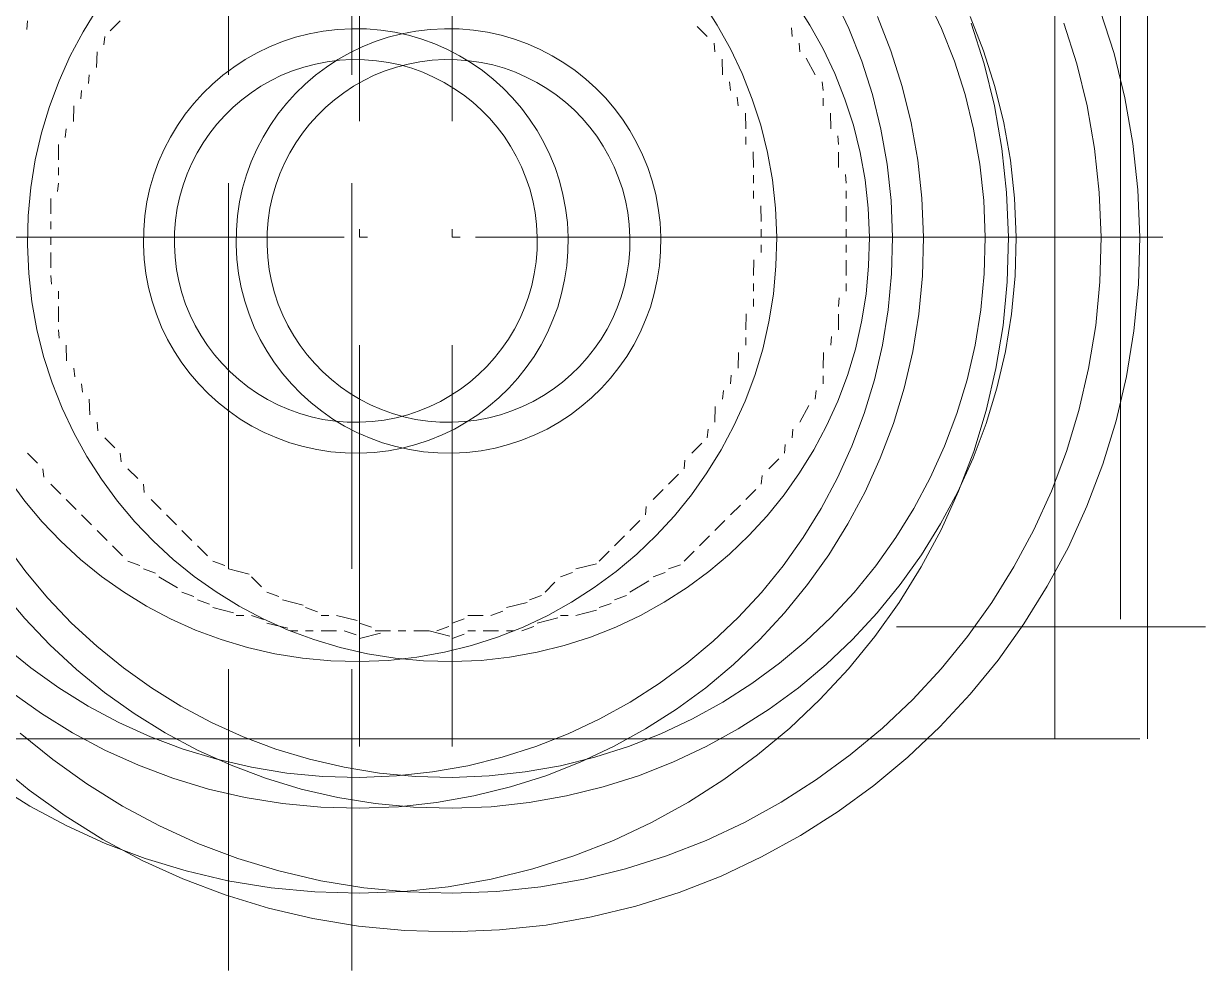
# Model space of a CAD drawing. Header units: millimetres. Extents: x 163705 to 1616509, y 81827 to 302547.
# Drawn here: x 196050.4 to 196245.8, y 146970.6 to 147127.2 of the extents above; entities that cross this region are included whole.
import ezdxf

# ---------------------------------------------------------------- set-up
doc = ezdxf.new("R2010")
doc.units = ezdxf.units.MM
doc.header["$LTSCALE"] = 10
doc.layers.add('1-设备轮廓', color=2, linetype='Continuous', lineweight=18)

# ---------------------------------------------------------------- blocks, each defined once
blk = doc.blocks.new('2PG0806-俯视图')
for p, q in [((2867.76, 960.81), (2867.76, 1059.13)), ((2867.76, 960.81), (2867.76, 1059.13)), ((2784.77, 1057.85), (2784.77, 829.3)), ((2784.77, 1057.85), (2784.77, 829.3)), ((2784.77, 1043.81), (2784.77, 813.98)), ((2784.77, 1043.81), (2784.77, 813.98)), ((2867.76, 945.49), (2867.76, 1045.08)), ((2867.76, 945.49), (2867.76, 1045.08)), ((2832.01, 997.84), (2830.36, 996.19)), ((2832.01, 997.84), (2830.36, 996.19)), ((2903.51, 997.84), (2902.1, 997.98)), ((2903.51, 997.84), (2902.1, 997.98)), ((2829.45, 995.29), (2828.04, 995.15)), ((2829.45, 995.29), (2828.04, 995.15)), ((2826.9, 994.01), (2825.25, 992.36)), ((2826.9, 994.01), (2825.25, 992.36)), ((2852.44, 992.73), (2851.02, 992.6)), ((2852.44, 992.73), (2851.02, 992.6)), ((2856.27, 992.73), (2853.71, 992.73)), ((2856.27, 992.73), (2853.71, 992.73)), ((2858.82, 992.73), (2857.55, 992.73)), ((2858.82, 992.73), (2857.55, 992.73)), ((2861.38, 994.01), (2859.96, 993.87)), ((2861.38, 994.01), (2859.96, 993.87)), ((2865.21, 994.01), (2862.65, 994.01)), ((2865.21, 994.01), (2862.65, 994.01)), ((2867.76, 994.01), (2866.48, 994.01)), ((2867.76, 994.01), (2866.48, 994.01)), ((2870.31, 994.01), (2869.04, 994.01)), ((2870.31, 994.01), (2869.04, 994.01)), ((2874.14, 994.01), (2871.59, 994.01)), ((2874.14, 994.01), (2871.59, 994.01)), ((2876.7, 992.73), (2875.28, 992.87)), ((2876.7, 992.73), (2875.28, 992.87)), ((2879.25, 992.73), (2877.97, 992.73)), ((2879.25, 992.73), (2877.97, 992.73)), ((2883.08, 992.73), (2880.53, 992.73)), ((2883.08, 992.73), (2880.53, 992.73)), ((2824.35, 991.46), (2822.7, 989.81)), ((2824.35, 991.46), (2822.7, 989.81)), ((2849.88, 991.46), (2847.27, 991.39)), ((2849.88, 991.46), (2847.27, 991.39)), ((2885.64, 991.46), (2884.22, 991.6)), ((2885.64, 991.46), (2884.22, 991.6)), ((2821.79, 988.9), (2820.14, 987.26)), ((2821.79, 988.9), (2820.14, 987.26)), ((2843.5, 988.9), (2842.08, 988.77)), ((2843.5, 988.9), (2842.08, 988.77)), ((2846.05, 990.18), (2844.64, 990.04)), ((2846.05, 990.18), (2844.64, 990.04)), ((2889.47, 990.18), (2886.85, 990.25)), ((2889.47, 990.18), (2886.85, 990.25)), ((2892.02, 988.9), (2890.6, 989.04)), ((2892.02, 988.9), (2890.6, 989.04)), ((2840.95, 987.63), (2838.33, 987.56)), ((2840.95, 987.63), (2838.33, 987.56)), ((2894.57, 987.63), (2893.16, 987.77)), ((2894.57, 987.63), (2893.16, 987.77)), ((2819.24, 986.35), (2817.59, 984.7)), ((2819.24, 986.35), (2817.59, 984.7)), ((2834.56, 985.07), (2832.91, 983.42)), ((2834.56, 985.07), (2832.91, 983.42)), ((2837.12, 986.35), (2835.7, 986.21)), ((2837.12, 986.35), (2835.7, 986.21)), ((2898.4, 986.35), (2895.79, 986.41)), ((2898.4, 986.35), (2895.79, 986.41)), ((2900.96, 985.07), (2899.54, 985.21)), ((2900.96, 985.07), (2899.54, 985.21)), ((2816.69, 983.8), (2815.04, 982.15)), ((2816.69, 983.8), (2815.04, 982.15)), ((2903.51, 982.52), (2901.86, 984.17)), ((2903.51, 982.52), (2901.86, 984.17)), ((2814.13, 981.24), (2813.43, 979.26)), ((2814.13, 981.24), (2813.43, 979.26)), ((2829.45, 981.24), (2827.81, 979.59)), ((2829.45, 981.24), (2827.81, 979.59)), ((2832.01, 982.52), (2830.59, 982.38)), ((2832.01, 982.52), (2830.59, 982.38)), ((2812.86, 978.69), (2812.15, 976.71)), ((2812.86, 978.69), (2812.15, 976.71)), ((2824.35, 977.41), (2822.7, 975.76)), ((2824.35, 977.41), (2822.7, 975.76)), ((2826.9, 978.69), (2825.49, 978.55)), ((2826.9, 978.69), (2825.49, 978.55)), ((2811.58, 976.14), (2809.74, 973.02)), ((2811.58, 976.14), (2809.74, 973.02)), ((2821.79, 974.86), (2820.14, 973.21)), ((2821.79, 974.86), (2820.14, 973.21)), ((2809.03, 972.31), (2808.32, 970.33)), ((2809.03, 972.31), (2808.32, 970.33)), ((2819.24, 972.31), (2817.59, 970.66)), ((2819.24, 972.31), (2817.59, 970.66)), ((2807.75, 969.75), (2807.05, 967.77)), ((2807.75, 969.75), (2807.05, 967.77)), ((2816.69, 969.75), (2815.04, 968.1)), ((2816.69, 969.75), (2815.04, 968.1)), ((2806.47, 967.2), (2805.6, 963.77)), ((2806.47, 967.2), (2805.6, 963.77)), ((2814.13, 967.2), (2813.43, 965.22)), ((2814.13, 967.2), (2813.43, 965.22)), ((2796.26, 964.64), (2746.46, 964.64)), ((2805.19, 963.37), (2805.19, 962.09)), ((2805.19, 963.37), (2805.19, 962.09)), ((2812.86, 964.64), (2811.98, 961.22)), ((2812.86, 964.64), (2811.98, 961.22)), ((2876.7, 964.64), (2812.86, 964.64)), ((2958.41, 964.64), (2894.57, 964.64)), ((2805.19, 960.81), (2804.49, 958.84)), ((2805.19, 960.81), (2804.49, 958.84)), ((2811.58, 960.81), (2809.93, 959.17)), ((2811.58, 960.81), (2809.93, 959.17)), ((2803.92, 958.26), (2803.05, 954.83)), ((2803.92, 958.26), (2803.05, 954.83)), ((2809.03, 958.26), (2808.32, 956.28)), ((2809.03, 958.26), (2808.32, 956.28)), ((2807.75, 955.71), (2806.88, 952.28)), ((2807.75, 955.71), (2806.88, 952.28)), ((2802.64, 954.43), (2802.64, 953.15)), ((2802.64, 954.43), (2802.64, 953.15)), ((2802.64, 951.88), (2802.64, 950.6)), ((2802.64, 951.88), (2802.64, 950.6)), ((2806.47, 951.88), (2805.77, 949.9)), ((2806.47, 951.88), (2805.77, 949.9)), ((2802.64, 949.32), (2802.64, 946.77)), ((2802.64, 949.32), (2802.64, 946.77)), ((2805.19, 949.32), (2805.19, 948.05)), ((2805.19, 949.32), (2805.19, 948.05)), ((2805.19, 946.77), (2804.32, 943.34)), ((2805.19, 946.77), (2804.32, 943.34)), ((2796.26, 944.22), (2746.46, 944.22)), ((2802.64, 945.49), (2801.94, 943.51)), ((2802.64, 945.49), (2801.94, 943.51)), ((2876.7, 944.22), (2812.86, 944.22)), ((2958.41, 944.22), (2894.57, 944.22)), ((2849.88, 942.94), (2783.49, 942.94)), ((2849.88, 942.94), (2783.49, 942.94)), ((2801.36, 942.94), (2802.24, 939.51)), ((2801.36, 942.94), (2802.24, 939.51)), ((2803.92, 942.94), (2803.22, 940.96)), ((2803.92, 942.94), (2803.22, 940.96)), ((2869.04, 942.94), (2867.76, 942.94)), ((2867.76, 941.66), (2867.76, 942.94)), ((2869.04, 942.94), (2867.76, 942.94)), ((2867.76, 941.66), (2867.76, 942.94)), ((2953.31, 942.94), (2886.91, 942.94)), ((2953.31, 942.94), (2886.91, 942.94)), ((2802.64, 940.39), (2802.64, 937.83)), ((2802.64, 940.39), (2802.64, 937.83)), ((2802.64, 939.11), (2802.64, 937.83)), ((2802.64, 939.11), (2802.64, 937.83)), ((2802.64, 936.55), (2802.64, 935.28)), ((2802.64, 936.55), (2802.64, 935.28)), ((2802.64, 936.55), (2802.64, 935.28)), ((2802.64, 936.55), (2802.64, 935.28)), ((2802.64, 934), (2802.64, 932.72)), ((2802.64, 934), (2802.64, 932.72)), ((2802.64, 934), (2802.64, 931.45)), ((2802.64, 934), (2802.64, 931.45)), ((2802.64, 931.45), (2801.77, 928.02)), ((2802.64, 931.45), (2801.77, 928.02)), ((2802.64, 930.17), (2803.34, 928.19)), ((2802.64, 930.17), (2803.34, 928.19)), ((2849.88, 927.62), (2783.49, 927.62)), ((2849.88, 927.62), (2783.49, 927.62)), ((2801.36, 927.62), (2802.07, 925.64)), ((2801.36, 927.62), (2802.07, 925.64)), ((2803.92, 927.62), (2804.62, 925.64)), ((2803.92, 927.62), (2804.62, 925.64)), ((2869.04, 927.62), (2867.76, 927.62)), ((2867.76, 926.34), (2867.76, 927.62)), ((2869.04, 927.62), (2867.76, 927.62)), ((2867.76, 926.34), (2867.76, 927.62)), ((2953.31, 927.62), (2886.91, 927.62)), ((2953.31, 927.62), (2886.91, 927.62)), ((2802.64, 925.06), (2802.64, 923.79)), ((2802.64, 925.06), (2802.64, 923.79)), ((2805.19, 925.06), (2805.19, 922.51)), ((2805.19, 925.06), (2805.19, 922.51)), ((2802.64, 922.51), (2802.64, 919.96)), ((2802.64, 922.51), (2802.64, 919.96)), ((2867.76, 824.19), (2867.76, 923.79)), ((2867.76, 824.19), (2867.76, 923.79)), ((2805.19, 921.23), (2805.9, 919.25)), ((2805.19, 921.23), (2805.9, 919.25)), ((2802.64, 918.68), (2802.64, 917.4)), ((2802.64, 918.68), (2802.64, 917.4)), ((2806.47, 918.68), (2807.34, 915.25)), ((2806.47, 918.68), (2807.34, 915.25)), ((2802.64, 916.13), (2803.34, 914.15)), ((2802.64, 916.13), (2803.34, 914.15)), ((2807.75, 914.85), (2808.45, 912.87)), ((2807.75, 914.85), (2808.45, 912.87)), ((2803.92, 913.57), (2804.79, 910.15)), ((2803.92, 913.57), (2804.79, 910.15)), ((2809.03, 912.29), (2810.67, 910.65)), ((2809.03, 912.29), (2810.67, 910.65)), ((2805.19, 909.74), (2805.19, 908.46)), ((2805.19, 909.74), (2805.19, 908.46)), ((2811.58, 909.74), (2812.28, 907.76)), ((2811.58, 909.74), (2812.28, 907.76)), ((2867.76, 810.15), (2867.76, 909.74)), ((2867.76, 810.15), (2867.76, 909.74)), ((2805.19, 907.19), (2806.07, 903.76)), ((2805.19, 907.19), (2806.07, 903.76)), ((2812.86, 907.19), (2813.73, 903.76)), ((2812.86, 907.19), (2813.73, 903.76)), ((2806.47, 903.36), (2807.17, 901.38)), ((2806.47, 903.36), (2807.17, 901.38)), ((2814.13, 903.36), (2815.78, 901.71)), ((2814.13, 903.36), (2815.78, 901.71)), ((2807.75, 900.8), (2808.45, 898.82)), ((2807.75, 900.8), (2808.45, 898.82)), ((2816.69, 900.8), (2818.34, 899.15)), ((2816.69, 900.8), (2818.34, 899.15)), ((2809.03, 898.25), (2810.87, 895.13)), ((2809.03, 898.25), (2810.87, 895.13)), ((2819.24, 898.25), (2820.89, 896.6)), ((2819.24, 898.25), (2820.89, 896.6)), ((2821.79, 895.7), (2823.21, 895.56)), ((2821.79, 895.7), (2823.21, 895.56)), ((2811.58, 894.42), (2812.28, 892.44)), ((2811.58, 894.42), (2812.28, 892.44)), ((2824.35, 894.42), (2826, 892.77)), ((2824.35, 894.42), (2826, 892.77)), ((2812.86, 891.87), (2813.56, 889.89)), ((2812.86, 891.87), (2813.56, 889.89)), ((2826.9, 891.87), (2828.55, 890.22)), ((2826.9, 891.87), (2828.55, 890.22)), ((2814.13, 889.31), (2815.78, 887.66)), ((2814.13, 889.31), (2815.78, 887.66)), ((2829.45, 889.31), (2830.87, 889.17)), ((2829.45, 889.31), (2830.87, 889.17)), ((2832.01, 888.04), (2833.66, 886.39)), ((2832.01, 888.04), (2833.66, 886.39)), ((2900.96, 885.48), (2902.61, 887.13)), ((2900.96, 885.48), (2902.61, 887.13)), ((2816.69, 886.76), (2818.34, 885.11)), ((2816.69, 886.76), (2818.34, 885.11)), ((2834.56, 885.48), (2835.98, 885.34)), ((2834.56, 885.48), (2835.98, 885.34)), ((2819.24, 884.2), (2820.89, 882.56)), ((2819.24, 884.2), (2820.89, 882.56)), ((2837.12, 884.2), (2839.73, 884.14)), ((2837.12, 884.2), (2839.73, 884.14)), ((2898.4, 884.2), (2899.82, 884.34)), ((2898.4, 884.2), (2899.82, 884.34)), ((2821.79, 881.65), (2823.44, 880)), ((2821.79, 881.65), (2823.44, 880)), ((2840.95, 882.93), (2842.36, 882.79)), ((2840.95, 882.93), (2842.36, 882.79)), ((2843.5, 881.65), (2844.91, 881.51)), ((2843.5, 881.65), (2844.91, 881.51)), ((2892.02, 881.65), (2893.43, 881.79)), ((2892.02, 881.65), (2893.43, 881.79)), ((2894.57, 882.93), (2897.19, 882.99)), ((2894.57, 882.93), (2897.19, 882.99)), ((2846.05, 880.37), (2848.67, 880.31)), ((2846.05, 880.37), (2848.67, 880.31)), ((2885.64, 879.1), (2888.25, 879.16)), ((2885.64, 879.1), (2888.25, 879.16)), ((2889.47, 880.37), (2890.88, 880.51)), ((2889.47, 880.37), (2890.88, 880.51)), ((2824.35, 879.1), (2826, 877.45)), ((2824.35, 879.1), (2826, 877.45)), ((2849.88, 879.1), (2851.16, 879.1)), ((2849.88, 879.1), (2851.16, 879.1)), ((2852.44, 879.1), (2855.06, 879.03)), ((2852.44, 879.1), (2855.06, 879.03)), ((2856.27, 877.82), (2857.55, 877.82)), ((2856.27, 877.82), (2857.55, 877.82)), ((2858.82, 877.82), (2860.1, 877.82)), ((2858.82, 877.82), (2860.1, 877.82)), ((2861.38, 877.82), (2863.99, 877.76)), ((2861.38, 877.82), (2863.99, 877.76)), ((2874.14, 877.82), (2875.42, 877.82)), ((2874.14, 877.82), (2875.42, 877.82)), ((2876.7, 877.82), (2877.97, 877.82)), ((2876.7, 877.82), (2877.97, 877.82)), ((2879.25, 877.82), (2881.87, 877.88)), ((2879.25, 877.82), (2881.87, 877.88)), ((2883.08, 879.1), (2884.36, 879.1)), ((2883.08, 879.1), (2884.36, 879.1)), ((2826.9, 876.54), (2828.32, 876.41)), ((2826.9, 876.54), (2828.32, 876.41)), ((2829.45, 875.27), (2831.1, 873.62)), ((2829.45, 875.27), (2831.1, 873.62)), ((2865.21, 876.54), (2866.48, 876.54)), ((2865.21, 876.54), (2866.48, 876.54)), ((2867.76, 876.54), (2869.04, 876.54)), ((2867.76, 876.54), (2869.04, 876.54)), ((2870.31, 876.54), (2872.93, 876.61)), ((2870.31, 876.54), (2872.93, 876.61)), ((2832.01, 872.71), (2833.42, 872.57)), ((2832.01, 872.71), (2833.42, 872.57)), ((2834.56, 871.44), (2835.98, 871.3)), ((2834.56, 871.44), (2835.98, 871.3)), ((2900.96, 871.44), (2902.37, 871.57)), ((2900.96, 871.44), (2902.37, 871.57)), ((2837.12, 870.16), (2839.88, 868.67)), ((2837.12, 870.16), (2839.88, 868.67)), ((2898.4, 870.16), (2899.82, 870.3)), ((2898.4, 870.16), (2899.82, 870.3)), ((2840.95, 867.61), (2842.36, 867.47)), ((2840.95, 867.61), (2842.36, 867.47)), ((2894.57, 867.61), (2897.34, 869.1)), ((2894.57, 867.61), (2897.34, 869.1)), ((2843.5, 866.33), (2844.78, 866.33)), ((2843.5, 866.33), (2844.78, 866.33)), ((2846.05, 866.33), (2848.67, 866.27)), ((2846.05, 866.33), (2848.67, 866.27)), ((2889.47, 866.33), (2890.74, 866.33)), ((2889.47, 866.33), (2890.74, 866.33)), ((2892.02, 866.33), (2893.43, 866.47)), ((2892.02, 866.33), (2893.43, 866.47)), ((2849.88, 865.05), (2851.3, 864.91)), ((2849.88, 865.05), (2851.3, 864.91)), ((2852.44, 863.78), (2854.99, 863.78)), ((2852.44, 863.78), (2854.99, 863.78)), ((2856.27, 863.78), (2857.68, 863.64)), ((2856.27, 863.78), (2857.68, 863.64)), ((2879.25, 863.78), (2881.8, 863.78)), ((2879.25, 863.78), (2881.8, 863.78)), ((2883.08, 863.78), (2884.5, 863.91)), ((2883.08, 863.78), (2884.5, 863.91)), ((2885.64, 865.05), (2888.25, 865.12)), ((2885.64, 865.05), (2888.25, 865.12)), ((2858.82, 862.5), (2860.1, 862.5)), ((2858.82, 862.5), (2860.1, 862.5)), ((2861.38, 862.5), (2863.93, 862.5)), ((2861.38, 862.5), (2863.93, 862.5)), ((2865.21, 862.5), (2866.48, 862.5)), ((2865.21, 862.5), (2866.48, 862.5)), ((2867.76, 862.5), (2869.04, 862.5)), ((2867.76, 862.5), (2869.04, 862.5)), ((2870.31, 862.5), (2872.87, 862.5)), ((2870.31, 862.5), (2872.87, 862.5)), ((2874.14, 862.5), (2875.42, 862.5)), ((2874.14, 862.5), (2875.42, 862.5)), ((2876.7, 862.5), (2878.11, 862.64)), ((2876.7, 862.5), (2878.11, 862.64)), ((2803.28, 854.2), (2803.28, 818.45)), ((2803.28, 854.2), (2803.28, 818.45)), ((2803.28, 838.88), (2803.28, 803.13)), ((2803.28, 838.88), (2803.28, 803.13)), ((2784.77, 828.02), (2784.77, 828.02)), ((2784.77, 828.02), (2949.48, 828.02)), ((2784.77, 828.02), (2784.77, 828.02)), ((2784.77, 828.02), (2949.48, 828.02)), ((2933.52, 817.17), (2804.56, 817.17)), ((2933.52, 817.17), (2804.56, 817.17)), ((2784.77, 812.7), (2784.77, 812.7)), ((2784.77, 812.7), (2949.48, 812.7)), ((2784.77, 812.7), (2784.77, 812.7)), ((2784.77, 812.7), (2949.48, 812.7))]:
    blk.add_line(p, q)
for points in [[(2777.3, 1003.37), (2773.64, 997.48), (2770.35, 991.35), (2767.46, 984.98), (2764.97, 978.41), (2762.91, 971.64), (2761.29, 964.7), (2760.13, 957.58), (2759.43, 950.33), (2759.23, 942.94)], [(2777.3, 1003.37), (2773.64, 997.48), (2770.35, 991.35), (2767.46, 984.98), (2764.97, 978.41), (2762.91, 971.64), (2761.29, 964.7), (2760.13, 957.58), (2759.43, 950.33), (2759.23, 942.94)], [(2780.89, 1003.25), (2776.27, 997.58), (2772.01, 991.62), (2768.13, 985.38), (2764.64, 978.88), (2761.58, 972.15), (2758.94, 965.19), (2756.76, 958.02), (2755.04, 950.66), (2753.8, 943.13), (2753.07, 935.44), (2752.85, 927.62)], [(2780.89, 1003.25), (2776.27, 997.58), (2772.01, 991.62), (2768.13, 985.38), (2764.64, 978.88), (2761.58, 972.15), (2758.94, 965.19), (2756.76, 958.02), (2755.04, 950.66), (2753.8, 943.13), (2753.07, 935.44), (2752.85, 927.62)], [(2792.44, 1000.42), (2788.95, 995.52), (2785.77, 990.39), (2782.91, 985.05), (2780.4, 979.52), (2778.24, 973.8), (2776.46, 967.91), (2775.05, 961.86), (2774.04, 955.68), (2773.45, 949.37), (2773.27, 942.94)], [(2792.44, 1000.42), (2788.95, 995.52), (2785.77, 990.39), (2782.91, 985.05), (2780.4, 979.52), (2778.24, 973.8), (2776.46, 967.91), (2775.05, 961.86), (2774.04, 955.68), (2773.45, 949.37), (2773.27, 942.94)], [(2785.69, 999.03), (2781.32, 993.68), (2777.3, 988.05), (2773.64, 982.16), (2770.35, 976.02), (2767.46, 969.66), (2764.97, 963.09), (2762.91, 956.32), (2761.29, 949.37), (2760.13, 942.26), (2759.43, 935), (2759.23, 927.62)], [(2785.69, 999.03), (2781.32, 993.68), (2777.3, 988.05), (2773.64, 982.16), (2770.35, 976.02), (2767.46, 969.66), (2764.97, 963.09), (2762.91, 956.32), (2761.29, 949.37), (2760.13, 942.26), (2759.43, 935), (2759.23, 927.62)], [(2800.07, 1001.71), (2796.48, 997.3), (2793.18, 992.66), (2790.18, 987.81), (2787.48, 982.77), (2785.11, 977.53), (2783.07, 972.12), (2781.38, 966.55), (2780.06, 960.84), (2779.11, 954.99), (2778.54, 949.02), (2778.38, 942.94)], [(2800.07, 1001.71), (2796.48, 997.3), (2793.18, 992.66), (2790.18, 987.81), (2787.48, 982.77), (2785.11, 977.53), (2783.07, 972.12), (2781.38, 966.55), (2780.06, 960.84), (2779.11, 954.99), (2778.54, 949.02), (2778.38, 942.94)], [(2809.27, 1002.16), (2804.66, 998.3), (2800.31, 994.16), (2796.23, 989.76), (2792.44, 985.1), (2788.95, 980.2), (2785.77, 975.07), (2782.91, 969.73), (2780.4, 964.2), (2778.24, 958.48), (2776.46, 952.59), (2775.05, 946.54), (2774.04, 940.36), (2773.45, 934.04), (2773.27, 927.62)], [(2809.27, 1002.16), (2804.66, 998.3), (2800.31, 994.16), (2796.23, 989.76), (2792.44, 985.1), (2788.95, 980.2), (2785.77, 975.07), (2782.91, 969.73), (2780.4, 964.2), (2778.24, 958.48), (2776.46, 952.59), (2775.05, 946.54), (2774.04, 940.36), (2773.45, 934.04), (2773.27, 927.62)], [(2816.98, 1001.48), (2812.39, 998.12), (2808.03, 994.47), (2803.92, 990.55), (2800.07, 986.38), (2796.48, 981.98), (2793.18, 977.34), (2790.18, 972.49), (2787.48, 967.44), (2785.11, 962.21), (2783.07, 956.8), (2781.38, 951.23), (2780.06, 945.51), (2779.11, 939.66), (2778.54, 933.69), (2778.38, 927.62)], [(2816.98, 1001.48), (2812.39, 998.12), (2808.03, 994.47), (2803.92, 990.55), (2800.07, 986.38), (2796.48, 981.98), (2793.18, 977.34), (2790.18, 972.49), (2787.48, 967.44), (2785.11, 962.21), (2783.07, 956.8), (2781.38, 951.23), (2780.06, 945.51), (2779.11, 939.66), (2778.54, 933.69), (2778.38, 927.62)], [(2827.69, 1000.92), (2824.09, 998.28), (2820.68, 995.41), (2817.46, 992.33), (2814.45, 989.06), (2811.64, 985.6), (2809.06, 981.96), (2806.71, 978.15), (2804.61, 974.19), (2802.75, 970.08), (2801.17, 965.83), (2799.85, 961.46), (2798.82, 956.98), (2798.08, 952.39), (2797.65, 947.7), (2797.53, 942.94)], [(2827.69, 1000.92), (2824.09, 998.28), (2820.68, 995.41), (2817.46, 992.33), (2814.45, 989.06), (2811.64, 985.6), (2809.06, 981.96), (2806.71, 978.15), (2804.61, 974.19), (2802.75, 970.08), (2801.17, 965.83), (2799.85, 961.46), (2798.82, 956.98), (2798.08, 952.39), (2797.65, 947.7), (2797.53, 942.94)], [(2866.48, 997.84), (2861.72, 997.64), (2857.05, 997.12), (2852.47, 996.3), (2848.01, 995.19), (2843.66, 993.79), (2839.45, 992.13), (2835.37, 990.2), (2831.45, 988.02), (2827.69, 985.6), (2824.09, 982.95), (2820.68, 980.09), (2817.46, 977.01), (2814.45, 973.74), (2811.64, 970.27), (2809.06, 966.63), (2806.71, 962.83), (2804.61, 958.86), (2802.75, 954.75), (2801.17, 950.51), (2799.85, 946.14), (2798.82, 941.65), (2798.08, 937.07), (2797.65, 932.38), (2797.53, 927.62)], [(2866.48, 997.84), (2861.72, 997.64), (2857.05, 997.12), (2852.47, 996.3), (2848.01, 995.19), (2843.66, 993.79), (2839.45, 992.13), (2835.37, 990.2), (2831.45, 988.02), (2827.69, 985.6), (2824.09, 982.95), (2820.68, 980.09), (2817.46, 977.01), (2814.45, 973.74), (2811.64, 970.27), (2809.06, 966.63), (2806.71, 962.83), (2804.61, 958.86), (2802.75, 954.75), (2801.17, 950.51), (2799.85, 946.14), (2798.82, 941.65), (2798.08, 937.07), (2797.65, 932.38), (2797.53, 927.62)], [(2905.5, 986.31), (2901.69, 988.66), (2897.73, 990.77), (2893.62, 992.62), (2889.37, 994.21), (2885, 995.53), (2880.52, 996.56), (2875.93, 997.29), (2871.25, 997.73), (2866.48, 997.84)], [(2905.5, 986.31), (2901.69, 988.66), (2897.73, 990.77), (2893.62, 992.62), (2889.37, 994.21), (2885, 995.53), (2880.52, 996.56), (2875.93, 997.29), (2871.25, 997.73), (2866.48, 997.84)], [(2866.48, 978.68), (2864.08, 978.55), (2861.73, 978.27), (2859.42, 977.84), (2857.17, 977.26), (2854.99, 976.53), (2852.87, 975.67), (2850.82, 974.68), (2848.85, 973.57), (2846.96, 972.33), (2845.16, 970.98), (2843.46, 969.51), (2841.85, 967.95), (2840.34, 966.28), (2838.94, 964.52), (2837.65, 962.67), (2836.49, 960.74), (2835.44, 958.73), (2834.53, 956.65), (2833.74, 954.5), (2833.1, 952.29), (2832.6, 950.03), (2832.25, 947.71), (2832.06, 945.34), (2832.02, 942.94)], [(2866.48, 978.68), (2864.08, 978.55), (2861.73, 978.27), (2859.42, 977.84), (2857.17, 977.26), (2854.99, 976.53), (2852.87, 975.67), (2850.82, 974.68), (2848.85, 973.57), (2846.96, 972.33), (2845.16, 970.98), (2843.46, 969.51), (2841.85, 967.95), (2840.34, 966.28), (2838.94, 964.52), (2837.65, 962.67), (2836.49, 960.74), (2835.44, 958.73), (2834.53, 956.65), (2833.74, 954.5), (2833.1, 952.29), (2832.6, 950.03), (2832.25, 947.71), (2832.06, 945.34), (2832.02, 942.94)], [(2902.22, 944.22), (2902.1, 946.62), (2901.82, 948.97), (2901.38, 951.28), (2900.8, 953.52), (2900.08, 955.71), (2899.22, 957.83), (2898.23, 959.88), (2897.11, 961.85), (2895.87, 963.74), (2894.52, 965.54), (2893.06, 967.24), (2891.49, 968.85), (2889.83, 970.36), (2888.07, 971.76), (2886.22, 973.05), (2884.29, 974.21), (2882.28, 975.26), (2880.2, 976.17), (2878.05, 976.96), (2875.84, 977.6), (2873.57, 978.1), (2871.25, 978.45), (2868.89, 978.64), (2866.48, 978.68)], [(2902.22, 944.22), (2902.1, 946.62), (2901.82, 948.97), (2901.38, 951.28), (2900.8, 953.52), (2900.08, 955.71), (2899.22, 957.83), (2898.23, 959.88), (2897.11, 961.85), (2895.87, 963.74), (2894.52, 965.54), (2893.06, 967.24), (2891.49, 968.85), (2889.83, 970.36), (2888.07, 971.76), (2886.22, 973.05), (2884.29, 974.21), (2882.28, 975.26), (2880.2, 976.17), (2878.05, 976.96), (2875.84, 977.6), (2873.57, 978.1), (2871.25, 978.45), (2868.89, 978.64), (2866.48, 978.68)], [(2866.48, 973.57), (2864.43, 973.46), (2862.42, 973.21), (2860.45, 972.83), (2858.53, 972.33), (2856.67, 971.71), (2854.86, 970.97), (2853.11, 970.12), (2851.43, 969.16), (2849.82, 968.09), (2848.29, 966.93), (2846.83, 965.68), (2845.46, 964.34), (2844.18, 962.91), (2842.99, 961.4), (2841.89, 959.82), (2840.9, 958.17), (2840.01, 956.45), (2839.24, 954.66), (2838.57, 952.83), (2838.03, 950.94), (2837.61, 949), (2837.31, 947.01), (2837.15, 944.99), (2837.13, 942.94)], [(2866.48, 973.57), (2864.43, 973.46), (2862.42, 973.21), (2860.45, 972.83), (2858.53, 972.33), (2856.67, 971.71), (2854.86, 970.97), (2853.11, 970.12), (2851.43, 969.16), (2849.82, 968.09), (2848.29, 966.93), (2846.83, 965.68), (2845.46, 964.34), (2844.18, 962.91), (2842.99, 961.4), (2841.89, 959.82), (2840.9, 958.17), (2840.01, 956.45), (2839.24, 954.66), (2838.57, 952.83), (2838.03, 950.94), (2837.61, 949), (2837.31, 947.01), (2837.15, 944.99), (2837.13, 942.94)], [(2897.12, 944.22), (2897, 946.27), (2896.76, 948.28), (2896.38, 950.25), (2895.88, 952.17), (2895.25, 954.03), (2894.51, 955.84), (2893.66, 957.59), (2892.7, 959.27), (2891.64, 960.88), (2890.48, 962.41), (2889.22, 963.87), (2887.88, 965.24), (2886.45, 966.52), (2884.95, 967.71), (2883.36, 968.81), (2881.71, 969.8), (2879.99, 970.69), (2878.21, 971.46), (2876.37, 972.13), (2874.48, 972.67), (2872.54, 973.09), (2870.56, 973.38), (2868.54, 973.55), (2866.48, 973.57)], [(2897.12, 944.22), (2897, 946.27), (2896.76, 948.28), (2896.38, 950.25), (2895.88, 952.17), (2895.25, 954.03), (2894.51, 955.84), (2893.66, 957.59), (2892.7, 959.27), (2891.64, 960.88), (2890.48, 962.41), (2889.22, 963.87), (2887.88, 965.24), (2886.45, 966.52), (2884.95, 967.71), (2883.36, 968.81), (2881.71, 969.8), (2879.99, 970.69), (2878.21, 971.46), (2876.37, 972.13), (2874.48, 972.67), (2872.54, 973.09), (2870.56, 973.38), (2868.54, 973.55), (2866.48, 973.57)], [(2866.48, 963.36), (2864.08, 963.23), (2861.73, 962.95), (2859.42, 962.52), (2857.17, 961.93), (2854.99, 961.21), (2852.87, 960.35), (2850.82, 959.36), (2848.85, 958.24), (2846.96, 957.01), (2845.16, 955.65), (2843.46, 954.19), (2841.85, 952.63), (2840.34, 950.96), (2838.94, 949.2), (2837.65, 947.35), (2836.49, 945.42), (2835.44, 943.41), (2834.53, 941.33), (2833.74, 939.18), (2833.1, 936.97), (2832.6, 934.7), (2832.25, 932.39), (2832.06, 930.02), (2832.02, 927.62)], [(2866.48, 963.36), (2864.08, 963.23), (2861.73, 962.95), (2859.42, 962.52), (2857.17, 961.93), (2854.99, 961.21), (2852.87, 960.35), (2850.82, 959.36), (2848.85, 958.24), (2846.96, 957.01), (2845.16, 955.65), (2843.46, 954.19), (2841.85, 952.63), (2840.34, 950.96), (2838.94, 949.2), (2837.65, 947.35), (2836.49, 945.42), (2835.44, 943.41), (2834.53, 941.33), (2833.74, 939.18), (2833.1, 936.97), (2832.6, 934.7), (2832.25, 932.39), (2832.06, 930.02), (2832.02, 927.62)], [(2902.22, 928.89), (2902.1, 931.3), (2901.82, 933.65), (2901.38, 935.96), (2900.8, 938.2), (2900.08, 940.39), (2899.22, 942.51), (2898.23, 944.56), (2897.11, 946.53), (2895.87, 948.41), (2894.52, 950.21), (2893.06, 951.92), (2891.49, 953.53), (2889.83, 955.04), (2888.07, 956.44), (2886.22, 957.72), (2884.29, 958.89), (2882.28, 959.94), (2880.2, 960.85), (2878.05, 961.63), (2875.84, 962.28), (2873.57, 962.78), (2871.25, 963.13), (2868.89, 963.32), (2866.48, 963.36)], [(2902.22, 928.89), (2902.1, 931.3), (2901.82, 933.65), (2901.38, 935.96), (2900.8, 938.2), (2900.08, 940.39), (2899.22, 942.51), (2898.23, 944.56), (2897.11, 946.53), (2895.87, 948.41), (2894.52, 950.21), (2893.06, 951.92), (2891.49, 953.53), (2889.83, 955.04), (2888.07, 956.44), (2886.22, 957.72), (2884.29, 958.89), (2882.28, 959.94), (2880.2, 960.85), (2878.05, 961.63), (2875.84, 962.28), (2873.57, 962.78), (2871.25, 963.13), (2868.89, 963.32), (2866.48, 963.36)], [(2866.48, 958.25), (2864.43, 958.14), (2862.42, 957.89), (2860.45, 957.51), (2858.53, 957.01), (2856.67, 956.39), (2854.86, 955.65), (2853.11, 954.79), (2851.43, 953.83), (2849.82, 952.77), (2848.29, 951.61), (2846.83, 950.36), (2845.46, 949.01), (2844.18, 947.59), (2842.99, 946.08), (2841.89, 944.5), (2840.9, 942.84), (2840.01, 941.12), (2839.24, 939.34), (2838.57, 937.5), (2838.03, 935.61), (2837.61, 933.68), (2837.31, 931.69), (2837.15, 929.67), (2837.13, 927.62)], [(2866.48, 958.25), (2864.43, 958.14), (2862.42, 957.89), (2860.45, 957.51), (2858.53, 957.01), (2856.67, 956.39), (2854.86, 955.65), (2853.11, 954.79), (2851.43, 953.83), (2849.82, 952.77), (2848.29, 951.61), (2846.83, 950.36), (2845.46, 949.01), (2844.18, 947.59), (2842.99, 946.08), (2841.89, 944.5), (2840.9, 942.84), (2840.01, 941.12), (2839.24, 939.34), (2838.57, 937.5), (2838.03, 935.61), (2837.61, 933.68), (2837.31, 931.69), (2837.15, 929.67), (2837.13, 927.62)], [(2897.12, 928.89), (2897, 930.95), (2896.76, 932.96), (2896.38, 934.93), (2895.88, 936.84), (2895.25, 938.71), (2894.51, 940.52), (2893.66, 942.27), (2892.7, 943.95), (2891.64, 945.56), (2890.48, 947.09), (2889.22, 948.54), (2887.88, 949.92), (2886.45, 951.2), (2884.95, 952.39), (2883.36, 953.48), (2881.71, 954.48), (2879.99, 955.36), (2878.21, 956.14), (2876.37, 956.8), (2874.48, 957.35), (2872.54, 957.77), (2870.56, 958.06), (2868.54, 958.22), (2866.48, 958.25)], [(2897.12, 928.89), (2897, 930.95), (2896.76, 932.96), (2896.38, 934.93), (2895.88, 936.84), (2895.25, 938.71), (2894.51, 940.52), (2893.66, 942.27), (2892.7, 943.95), (2891.64, 945.56), (2890.48, 947.09), (2889.22, 948.54), (2887.88, 949.92), (2886.45, 951.2), (2884.95, 952.39), (2883.36, 953.48), (2881.71, 954.48), (2879.99, 955.36), (2878.21, 956.14), (2876.37, 956.8), (2874.48, 957.35), (2872.54, 957.77), (2870.56, 958.06), (2868.54, 958.22), (2866.48, 958.25)], [(2867.76, 873.99), (2872.52, 874.19), (2877.2, 874.71), (2881.77, 875.53), (2886.24, 876.64), (2890.58, 878.04), (2894.8, 879.71), (2898.87, 881.63), (2902.79, 883.81), (2906.56, 886.23)], [(2867.76, 913.58), (2869.81, 913.7), (2871.82, 913.94), (2873.79, 914.32), (2875.71, 914.82), (2877.58, 915.45), (2879.39, 916.19), (2881.13, 917.04), (2882.81, 918), (2884.42, 919.06), (2885.96, 920.22), (2887.41, 921.48), (2888.79, 922.82), (2890.07, 924.25), (2891.26, 925.75), (2892.35, 927.34), (2893.35, 928.99), (2894.23, 930.71), (2895.01, 932.49), (2895.67, 934.33), (2896.22, 936.22), (2896.64, 938.16), (2896.93, 940.14), (2897.09, 942.16), (2897.12, 944.22)], [(2867.76, 908.47), (2870.16, 908.6), (2872.52, 908.88), (2874.82, 909.32), (2877.07, 909.9), (2879.25, 910.62), (2881.37, 911.48), (2883.42, 912.47), (2885.39, 913.59), (2887.28, 914.83), (2889.08, 916.18), (2890.79, 917.64), (2892.4, 919.21), (2893.9, 920.87), (2895.3, 922.63), (2896.59, 924.48), (2897.76, 926.41), (2898.8, 928.42), (2899.72, 930.5), (2900.5, 932.65), (2901.14, 934.86), (2901.64, 937.13), (2901.99, 939.45), (2902.19, 941.81), (2902.22, 944.22)], [(2867.76, 854.84), (2873.83, 855.09), (2879.8, 855.73), (2885.63, 856.77), (2891.33, 858.18), (2896.87, 859.94), (2902.25, 862.06), (2907.45, 864.51)], [(2867.76, 849.73), (2874.18, 849.99), (2880.49, 850.67), (2886.66, 851.77), (2892.68, 853.25), (2898.55, 855.12), (2904.24, 857.35)], [(2867.76, 835.68), (2875.14, 835.98), (2882.39, 836.76), (2889.49, 838.01), (2896.42, 839.71), (2903.16, 841.85)], [(2867.76, 873.99), (2872.52, 874.19), (2877.2, 874.71), (2881.77, 875.53), (2886.24, 876.64), (2890.58, 878.04), (2894.8, 879.71), (2898.87, 881.63), (2902.79, 883.81), (2906.56, 886.23)], [(2867.76, 913.58), (2869.81, 913.7), (2871.82, 913.94), (2873.79, 914.32), (2875.71, 914.82), (2877.58, 915.45), (2879.39, 916.19), (2881.13, 917.04), (2882.81, 918), (2884.42, 919.06), (2885.96, 920.22), (2887.41, 921.48), (2888.79, 922.82), (2890.07, 924.25), (2891.26, 925.75), (2892.35, 927.34), (2893.35, 928.99), (2894.23, 930.71), (2895.01, 932.49), (2895.67, 934.33), (2896.22, 936.22), (2896.64, 938.16), (2896.93, 940.14), (2897.09, 942.16), (2897.12, 944.22)], [(2867.76, 908.47), (2870.16, 908.6), (2872.52, 908.88), (2874.82, 909.32), (2877.07, 909.9), (2879.25, 910.62), (2881.37, 911.48), (2883.42, 912.47), (2885.39, 913.59), (2887.28, 914.83), (2889.08, 916.18), (2890.79, 917.64), (2892.4, 919.21), (2893.9, 920.87), (2895.3, 922.63), (2896.59, 924.48), (2897.76, 926.41), (2898.8, 928.42), (2899.72, 930.5), (2900.5, 932.65), (2901.14, 934.86), (2901.64, 937.13), (2901.99, 939.45), (2902.19, 941.81), (2902.22, 944.22)], [(2867.76, 854.84), (2873.83, 855.09), (2879.8, 855.73), (2885.63, 856.77), (2891.33, 858.18), (2896.87, 859.94), (2902.25, 862.06), (2907.45, 864.51)], [(2867.76, 849.73), (2874.18, 849.99), (2880.49, 850.67), (2886.66, 851.77), (2892.68, 853.25), (2898.55, 855.12), (2904.24, 857.35)], [(2867.76, 835.68), (2875.14, 835.98), (2882.39, 836.76), (2889.49, 838.01), (2896.42, 839.71), (2903.16, 841.85)], [(2759.23, 942.94), (2759.52, 935.55), (2760.3, 928.3), (2761.55, 921.21), (2763.25, 914.28), (2765.39, 907.54), (2767.96, 900.99), (2770.92, 894.67), (2774.28, 888.57), (2778.01, 882.73), (2782.1, 877.14), (2786.53, 871.84), (2791.28, 866.84), (2796.34, 862.14), (2801.7, 857.78), (2807.33, 853.76), (2813.22, 850.09), (2819.35, 846.81), (2825.71, 843.92), (2832.29, 841.43), (2839.06, 839.37), (2846, 837.75), (2853.11, 836.58), (2860.37, 835.89), (2867.76, 835.68)], [(2759.23, 942.94), (2759.52, 935.55), (2760.3, 928.3), (2761.55, 921.21), (2763.25, 914.28), (2765.39, 907.54), (2767.96, 900.99), (2770.92, 894.67), (2774.28, 888.57), (2778.01, 882.73), (2782.1, 877.14), (2786.53, 871.84), (2791.28, 866.84), (2796.34, 862.14), (2801.7, 857.78), (2807.33, 853.76), (2813.22, 850.09), (2819.35, 846.81), (2825.71, 843.92), (2832.29, 841.43), (2839.06, 839.37), (2846, 837.75), (2853.11, 836.58), (2860.37, 835.89), (2867.76, 835.68)], [(2773.27, 942.94), (2773.53, 936.52), (2774.22, 930.21), (2775.31, 924.04), (2776.8, 918.01), (2778.66, 912.15), (2780.9, 906.46), (2783.48, 900.96), (2786.41, 895.66), (2789.66, 890.58), (2793.22, 885.73), (2797.07, 881.12), (2801.21, 876.77), (2805.62, 872.69), (2810.28, 868.9), (2815.18, 865.4), (2820.31, 862.22), (2825.64, 859.37), (2831.18, 856.86), (2836.9, 854.7), (2842.79, 852.91), (2848.83, 851.51), (2855.02, 850.5), (2861.33, 849.9), (2867.76, 849.73)], [(2773.27, 942.94), (2773.53, 936.52), (2774.22, 930.21), (2775.31, 924.04), (2776.8, 918.01), (2778.66, 912.15), (2780.9, 906.46), (2783.48, 900.96), (2786.41, 895.66), (2789.66, 890.58), (2793.22, 885.73), (2797.07, 881.12), (2801.21, 876.77), (2805.62, 872.69), (2810.28, 868.9), (2815.18, 865.4), (2820.31, 862.22), (2825.64, 859.37), (2831.18, 856.86), (2836.9, 854.7), (2842.79, 852.91), (2848.83, 851.51), (2855.02, 850.5), (2861.33, 849.9), (2867.76, 849.73)], [(2778.38, 942.94), (2778.63, 936.86), (2779.28, 930.9), (2780.31, 925.07), (2781.72, 919.37), (2783.49, 913.83), (2785.6, 908.45), (2788.05, 903.25), (2790.82, 898.24), (2793.89, 893.43), (2797.26, 888.85), (2800.91, 884.49), (2804.82, 880.38), (2808.99, 876.52), (2813.4, 872.94), (2818.04, 869.64), (2822.88, 866.63), (2827.93, 863.94), (2833.17, 861.56), (2838.58, 859.53), (2844.15, 857.84), (2849.86, 856.51), (2855.71, 855.56), (2861.68, 855), (2867.76, 854.84)], [(2778.38, 942.94), (2778.63, 936.86), (2779.28, 930.9), (2780.31, 925.07), (2781.72, 919.37), (2783.49, 913.83), (2785.6, 908.45), (2788.05, 903.25), (2790.82, 898.24), (2793.89, 893.43), (2797.26, 888.85), (2800.91, 884.49), (2804.82, 880.38), (2808.99, 876.52), (2813.4, 872.94), (2818.04, 869.64), (2822.88, 866.63), (2827.93, 863.94), (2833.17, 861.56), (2838.58, 859.53), (2844.15, 857.84), (2849.86, 856.51), (2855.71, 855.56), (2861.68, 855), (2867.76, 854.84)], [(2797.53, 942.94), (2797.74, 938.18), (2798.26, 933.5), (2799.08, 928.93), (2800.19, 924.46), (2801.58, 920.12), (2803.25, 915.9), (2805.18, 911.83), (2807.36, 907.9), (2809.77, 904.14), (2812.42, 900.55), (2815.29, 897.14), (2818.37, 893.92), (2821.64, 890.9), (2825.1, 888.1), (2828.74, 885.52), (2832.55, 883.17), (2836.51, 881.06), (2840.62, 879.21), (2844.87, 877.62), (2849.24, 876.31), (2853.72, 875.28), (2858.31, 874.54), (2862.99, 874.11), (2867.76, 873.99)], [(2797.53, 942.94), (2797.74, 938.18), (2798.26, 933.5), (2799.08, 928.93), (2800.19, 924.46), (2801.58, 920.12), (2803.25, 915.9), (2805.18, 911.83), (2807.36, 907.9), (2809.77, 904.14), (2812.42, 900.55), (2815.29, 897.14), (2818.37, 893.92), (2821.64, 890.9), (2825.1, 888.1), (2828.74, 885.52), (2832.55, 883.17), (2836.51, 881.06), (2840.62, 879.21), (2844.87, 877.62), (2849.24, 876.31), (2853.72, 875.28), (2858.31, 874.54), (2862.99, 874.11), (2867.76, 873.99)], [(2832.01, 942.94), (2832.13, 940.54), (2832.42, 938.18), (2832.85, 935.88), (2833.44, 933.63), (2834.16, 931.44), (2835.02, 929.32), (2836.01, 927.28), (2837.13, 925.31), (2838.37, 923.42), (2839.72, 921.62), (2841.18, 919.91), (2842.75, 918.3), (2844.42, 916.79), (2846.18, 915.39), (2848.02, 914.11), (2849.95, 912.94), (2851.96, 911.9), (2854.05, 910.98), (2856.19, 910.2), (2858.41, 909.56), (2860.67, 909.06), (2862.99, 908.71), (2865.35, 908.51), (2867.76, 908.47)], [(2832.01, 942.94), (2832.13, 940.54), (2832.42, 938.18), (2832.85, 935.88), (2833.44, 933.63), (2834.16, 931.44), (2835.02, 929.32), (2836.01, 927.28), (2837.13, 925.31), (2838.37, 923.42), (2839.72, 921.62), (2841.18, 919.91), (2842.75, 918.3), (2844.42, 916.79), (2846.18, 915.39), (2848.02, 914.11), (2849.95, 912.94), (2851.96, 911.9), (2854.05, 910.98), (2856.19, 910.2), (2858.41, 909.56), (2860.67, 909.06), (2862.99, 908.71), (2865.35, 908.51), (2867.76, 908.47)], [(2837.12, 942.94), (2837.23, 940.89), (2837.48, 938.87), (2837.86, 936.91), (2838.36, 934.99), (2838.99, 933.12), (2839.73, 931.31), (2840.58, 929.57), (2841.54, 927.89), (2842.6, 926.28), (2843.76, 924.74), (2845.02, 923.29), (2846.36, 921.92), (2847.79, 920.63), (2849.3, 919.44), (2850.88, 918.35), (2852.53, 917.36), (2854.25, 916.47), (2856.03, 915.69), (2857.87, 915.03), (2859.76, 914.48), (2861.7, 914.06), (2863.68, 913.77), (2865.7, 913.61), (2867.76, 913.58)], [(2837.12, 942.94), (2837.23, 940.89), (2837.48, 938.87), (2837.86, 936.91), (2838.36, 934.99), (2838.99, 933.12), (2839.73, 931.31), (2840.58, 929.57), (2841.54, 927.89), (2842.6, 926.28), (2843.76, 924.74), (2845.02, 923.29), (2846.36, 921.92), (2847.79, 920.63), (2849.3, 919.44), (2850.88, 918.35), (2852.53, 917.36), (2854.25, 916.47), (2856.03, 915.69), (2857.87, 915.03), (2859.76, 914.48), (2861.7, 914.06), (2863.68, 913.77), (2865.7, 913.61), (2867.76, 913.58)], [(2867.76, 813.98), (2875.58, 814.29), (2883.26, 815.11), (2890.78, 816.43), (2898.11, 818.23), (2905.26, 820.5)], [(2867.76, 858.67), (2872.52, 858.87), (2877.2, 859.39), (2881.77, 860.21), (2886.24, 861.32), (2890.58, 862.72), (2894.8, 864.38), (2898.87, 866.31), (2902.79, 868.49), (2906.56, 870.91)], [(2867.76, 898.26), (2869.81, 898.37), (2871.82, 898.62), (2873.79, 899), (2875.71, 899.5), (2877.58, 900.12), (2879.39, 900.87), (2881.13, 901.72), (2882.81, 902.68), (2884.42, 903.74), (2885.96, 904.9), (2887.41, 906.15), (2888.79, 907.5), (2890.07, 908.92), (2891.26, 910.43), (2892.35, 912.01), (2893.35, 913.67), (2894.23, 915.39), (2895.01, 917.17), (2895.67, 919.01), (2896.22, 920.9), (2896.64, 922.84), (2896.93, 924.82), (2897.09, 926.84), (2897.12, 928.89)], [(2867.76, 893.15), (2870.16, 893.28), (2872.52, 893.56), (2874.82, 893.99), (2877.07, 894.58), (2879.25, 895.3), (2881.37, 896.16), (2883.42, 897.15), (2885.39, 898.27), (2887.28, 899.5), (2889.08, 900.86), (2890.79, 902.32), (2892.4, 903.88), (2893.9, 905.55), (2895.3, 907.31), (2896.59, 909.16), (2897.76, 911.09), (2898.8, 913.1), (2899.72, 915.18), (2900.5, 917.33), (2901.14, 919.54), (2901.64, 921.81), (2901.99, 924.12), (2902.19, 926.49), (2902.22, 928.89)], [(2867.76, 839.52), (2873.83, 839.76), (2879.8, 840.41), (2885.63, 841.45), (2891.33, 842.85), (2896.87, 844.62), (2902.25, 846.74), (2907.45, 849.18)], [(2867.76, 834.41), (2874.18, 834.67), (2880.49, 835.35), (2886.66, 836.44), (2892.68, 837.93), (2898.55, 839.8), (2904.24, 842.03)], [(2867.76, 820.36), (2875.14, 820.66), (2882.39, 821.43), (2889.49, 822.68), (2896.42, 824.39), (2903.16, 826.53)], [(2867.76, 813.98), (2875.58, 814.29), (2883.26, 815.11), (2890.78, 816.43), (2898.11, 818.23), (2905.26, 820.5)], [(2867.76, 858.67), (2872.52, 858.87), (2877.2, 859.39), (2881.77, 860.21), (2886.24, 861.32), (2890.58, 862.72), (2894.8, 864.38), (2898.87, 866.31), (2902.79, 868.49), (2906.56, 870.91)], [(2867.76, 898.26), (2869.81, 898.37), (2871.82, 898.62), (2873.79, 899), (2875.71, 899.5), (2877.58, 900.12), (2879.39, 900.87), (2881.13, 901.72), (2882.81, 902.68), (2884.42, 903.74), (2885.96, 904.9), (2887.41, 906.15), (2888.79, 907.5), (2890.07, 908.92), (2891.26, 910.43), (2892.35, 912.01), (2893.35, 913.67), (2894.23, 915.39), (2895.01, 917.17), (2895.67, 919.01), (2896.22, 920.9), (2896.64, 922.84), (2896.93, 924.82), (2897.09, 926.84), (2897.12, 928.89)], [(2867.76, 893.15), (2870.16, 893.28), (2872.52, 893.56), (2874.82, 893.99), (2877.07, 894.58), (2879.25, 895.3), (2881.37, 896.16), (2883.42, 897.15), (2885.39, 898.27), (2887.28, 899.5), (2889.08, 900.86), (2890.79, 902.32), (2892.4, 903.88), (2893.9, 905.55), (2895.3, 907.31), (2896.59, 909.16), (2897.76, 911.09), (2898.8, 913.1), (2899.72, 915.18), (2900.5, 917.33), (2901.14, 919.54), (2901.64, 921.81), (2901.99, 924.12), (2902.19, 926.49), (2902.22, 928.89)], [(2867.76, 839.52), (2873.83, 839.76), (2879.8, 840.41), (2885.63, 841.45), (2891.33, 842.85), (2896.87, 844.62), (2902.25, 846.74), (2907.45, 849.18)], [(2867.76, 834.41), (2874.18, 834.67), (2880.49, 835.35), (2886.66, 836.44), (2892.68, 837.93), (2898.55, 839.8), (2904.24, 842.03)], [(2867.76, 820.36), (2875.14, 820.66), (2882.39, 821.43), (2889.49, 822.68), (2896.42, 824.39), (2903.16, 826.53)], [(2752.85, 927.62), (2753.15, 919.79), (2753.97, 912.12), (2755.3, 904.6), (2757.1, 897.26), (2759.36, 890.12), (2762.07, 883.19), (2765.22, 876.49), (2768.77, 870.03), (2772.72, 863.84), (2777.05, 857.92), (2781.74, 852.3), (2786.77, 847), (2792.13, 842.03), (2797.8, 837.4), (2803.76, 833.14), (2810, 829.26), (2816.49, 825.78), (2823.23, 822.71), (2830.19, 820.08), (2837.36, 817.89), (2844.72, 816.17), (2852.25, 814.94), (2859.93, 814.2), (2867.76, 813.98)], [(2752.85, 927.62), (2753.15, 919.79), (2753.97, 912.12), (2755.3, 904.6), (2757.1, 897.26), (2759.36, 890.12), (2762.07, 883.19), (2765.22, 876.49), (2768.77, 870.03), (2772.72, 863.84), (2777.05, 857.92), (2781.74, 852.3), (2786.77, 847), (2792.13, 842.03), (2797.8, 837.4), (2803.76, 833.14), (2810, 829.26), (2816.49, 825.78), (2823.23, 822.71), (2830.19, 820.08), (2837.36, 817.89), (2844.72, 816.17), (2852.25, 814.94), (2859.93, 814.2), (2867.76, 813.98)], [(2759.23, 927.62), (2759.52, 920.23), (2760.3, 912.98), (2761.55, 905.89), (2763.25, 898.96), (2765.39, 892.21), (2767.96, 885.67), (2770.92, 879.34), (2774.28, 873.25), (2778.01, 867.4), (2782.1, 861.82), (2786.53, 856.52), (2791.28, 851.51), (2796.34, 846.82), (2801.7, 842.45), (2807.33, 838.43), (2813.22, 834.77), (2819.35, 831.49), (2825.71, 828.59), (2832.29, 826.11), (2839.06, 824.05), (2846, 822.43), (2853.11, 821.26), (2860.37, 820.57), (2867.76, 820.36)], [(2759.23, 927.62), (2759.52, 920.23), (2760.3, 912.98), (2761.55, 905.89), (2763.25, 898.96), (2765.39, 892.21), (2767.96, 885.67), (2770.92, 879.34), (2774.28, 873.25), (2778.01, 867.4), (2782.1, 861.82), (2786.53, 856.52), (2791.28, 851.51), (2796.34, 846.82), (2801.7, 842.45), (2807.33, 838.43), (2813.22, 834.77), (2819.35, 831.49), (2825.71, 828.59), (2832.29, 826.11), (2839.06, 824.05), (2846, 822.43), (2853.11, 821.26), (2860.37, 820.57), (2867.76, 820.36)], [(2773.27, 927.62), (2773.53, 921.19), (2774.22, 914.89), (2775.31, 908.72), (2776.8, 902.69), (2778.66, 896.83), (2780.9, 891.14), (2783.48, 885.64), (2786.41, 880.34), (2789.66, 875.26), (2793.22, 870.4), (2797.07, 865.8), (2801.21, 861.45), (2805.62, 857.37), (2810.28, 853.57), (2815.18, 850.08), (2820.31, 846.9), (2825.64, 844.05), (2831.18, 841.54), (2836.9, 839.38), (2842.79, 837.59), (2848.83, 836.19), (2855.02, 835.18), (2861.33, 834.58), (2867.76, 834.41)], [(2773.27, 927.62), (2773.53, 921.19), (2774.22, 914.89), (2775.31, 908.72), (2776.8, 902.69), (2778.66, 896.83), (2780.9, 891.14), (2783.48, 885.64), (2786.41, 880.34), (2789.66, 875.26), (2793.22, 870.4), (2797.07, 865.8), (2801.21, 861.45), (2805.62, 857.37), (2810.28, 853.57), (2815.18, 850.08), (2820.31, 846.9), (2825.64, 844.05), (2831.18, 841.54), (2836.9, 839.38), (2842.79, 837.59), (2848.83, 836.19), (2855.02, 835.18), (2861.33, 834.58), (2867.76, 834.41)], [(2778.38, 927.62), (2778.63, 921.54), (2779.28, 915.58), (2780.31, 909.75), (2781.72, 904.05), (2783.49, 898.5), (2785.6, 893.13), (2788.05, 887.93), (2790.82, 882.92), (2793.89, 878.11), (2797.26, 873.52), (2800.91, 869.17), (2804.82, 865.06), (2808.99, 861.2), (2813.4, 857.62), (2818.04, 854.31), (2822.88, 851.31), (2827.93, 848.61), (2833.17, 846.24), (2838.58, 844.2), (2844.15, 842.52), (2849.86, 841.19), (2855.71, 840.24), (2861.68, 839.68), (2867.76, 839.52)], [(2778.38, 927.62), (2778.63, 921.54), (2779.28, 915.58), (2780.31, 909.75), (2781.72, 904.05), (2783.49, 898.5), (2785.6, 893.13), (2788.05, 887.93), (2790.82, 882.92), (2793.89, 878.11), (2797.26, 873.52), (2800.91, 869.17), (2804.82, 865.06), (2808.99, 861.2), (2813.4, 857.62), (2818.04, 854.31), (2822.88, 851.31), (2827.93, 848.61), (2833.17, 846.24), (2838.58, 844.2), (2844.15, 842.52), (2849.86, 841.19), (2855.71, 840.24), (2861.68, 839.68), (2867.76, 839.52)], [(2797.53, 927.62), (2797.74, 922.85), (2798.26, 918.18), (2799.08, 913.61), (2800.19, 909.14), (2801.58, 904.8), (2803.25, 900.58), (2805.18, 896.51), (2807.36, 892.58), (2809.77, 888.82), (2812.42, 885.23), (2815.29, 881.82), (2818.37, 878.6), (2821.64, 875.58), (2825.1, 872.78), (2828.74, 870.2), (2832.55, 867.85), (2836.51, 865.74), (2840.62, 863.89), (2844.87, 862.3), (2849.24, 860.98), (2853.72, 859.95), (2858.31, 859.22), (2862.99, 858.79), (2867.76, 858.67)], [(2797.53, 927.62), (2797.74, 922.85), (2798.26, 918.18), (2799.08, 913.61), (2800.19, 909.14), (2801.58, 904.8), (2803.25, 900.58), (2805.18, 896.51), (2807.36, 892.58), (2809.77, 888.82), (2812.42, 885.23), (2815.29, 881.82), (2818.37, 878.6), (2821.64, 875.58), (2825.1, 872.78), (2828.74, 870.2), (2832.55, 867.85), (2836.51, 865.74), (2840.62, 863.89), (2844.87, 862.3), (2849.24, 860.98), (2853.72, 859.95), (2858.31, 859.22), (2862.99, 858.79), (2867.76, 858.67)], [(2832.01, 927.62), (2832.13, 925.21), (2832.42, 922.86), (2832.85, 920.55), (2833.44, 918.31), (2834.16, 916.12), (2835.02, 914), (2836.01, 911.95), (2837.13, 909.98), (2838.37, 908.1), (2839.72, 906.3), (2841.18, 904.59), (2842.75, 902.98), (2844.42, 901.47), (2846.18, 900.07), (2848.02, 898.79), (2849.95, 897.62), (2851.96, 896.57), (2854.05, 895.66), (2856.19, 894.88), (2858.41, 894.23), (2860.67, 893.73), (2862.99, 893.38), (2865.35, 893.19), (2867.76, 893.15)], [(2832.01, 927.62), (2832.13, 925.21), (2832.42, 922.86), (2832.85, 920.55), (2833.44, 918.31), (2834.16, 916.12), (2835.02, 914), (2836.01, 911.95), (2837.13, 909.98), (2838.37, 908.1), (2839.72, 906.3), (2841.18, 904.59), (2842.75, 902.98), (2844.42, 901.47), (2846.18, 900.07), (2848.02, 898.79), (2849.95, 897.62), (2851.96, 896.57), (2854.05, 895.66), (2856.19, 894.88), (2858.41, 894.23), (2860.67, 893.73), (2862.99, 893.38), (2865.35, 893.19), (2867.76, 893.15)], [(2837.12, 927.62), (2837.23, 925.56), (2837.48, 923.55), (2837.86, 921.58), (2838.36, 919.67), (2838.99, 917.8), (2839.73, 915.99), (2840.58, 914.24), (2841.54, 912.56), (2842.6, 910.96), (2843.76, 909.42), (2845.02, 907.97), (2846.36, 906.59), (2847.79, 905.31), (2849.3, 904.12), (2850.88, 903.03), (2852.53, 902.03), (2854.25, 901.15), (2856.03, 900.37), (2857.87, 899.71), (2859.76, 899.16), (2861.7, 898.74), (2863.68, 898.45), (2865.7, 898.29), (2867.76, 898.26)], [(2837.12, 927.62), (2837.23, 925.56), (2837.48, 923.55), (2837.86, 921.58), (2838.36, 919.67), (2838.99, 917.8), (2839.73, 915.99), (2840.58, 914.24), (2841.54, 912.56), (2842.6, 910.96), (2843.76, 909.42), (2845.02, 907.97), (2846.36, 906.59), (2847.79, 905.31), (2849.3, 904.12), (2850.88, 903.03), (2852.53, 902.03), (2854.25, 901.15), (2856.03, 900.37), (2857.87, 899.71), (2859.76, 899.16), (2861.7, 898.74), (2863.68, 898.45), (2865.7, 898.29), (2867.76, 898.26)]]:
    blk.add_lwpolyline(points)
blk = doc.blocks.new('A$C1db492d9')
at = {"layer": '1-设备轮廓', "rotation": 90}
blk.add_blockref('2PG0806-俯视图', (5021.07, 564.46), dxfattribs=at)

msp = doc.modelspace()

# ---------------------------------------------------------------- block references
msp.add_blockref('A$C1db492d9', (192027.833, 143659.632))

doc.saveas('drawing.dxf')
